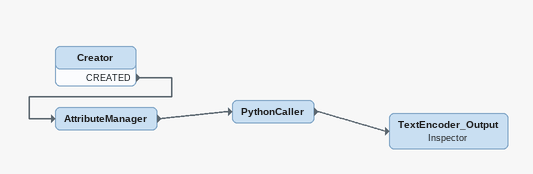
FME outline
Creator
    CREATED -> AttributeManager
AttributeManager
    -> PythonCaller
PythonCaller
    -> TextEncoder_Output
TextEncoder_Output: Inspector
